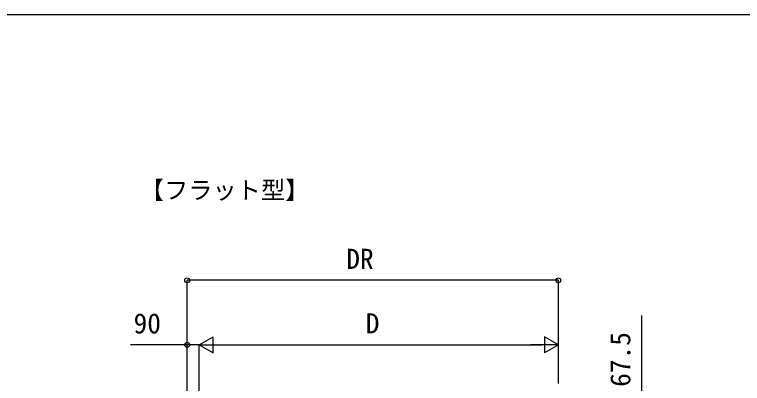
# Model space of a CAD drawing. Units: millimetres, scale not verified. Extents: x -10500 to 10500, y -15600 to 15524.
# Drawn here: x -323 to 5088, y 12255 to 15000 of the extents above; entities that cross this region are included whole.
import ezdxf
from ezdxf.enums import TextEntityAlignment as Align

# ---------------------------------------------------------------- set-up
doc = ezdxf.new("R2010")
doc.units = ezdxf.units.MM
doc.header["$LTSCALE"] = 80
for name, color, linetype in [('0-2_USER1', 3, 'Continuous'), ('0-5_YKK_D', 6, 'Continuous'), ('0-6_YKK_ZWAK', 7, 'Continuous')]:
    doc.layers.add(name, color=color, linetype=linetype)
doc.styles.add('ＭＳ ゴシック', font='')
doc.styles.get('ＭＳ ゴシック').set_extended_font_data('MS Gothic')

msp = doc.modelspace()

# ---------------------------------------------------------------- linework, layer by layer
at = {"layer": '0-5_YKK_D'}
for p, q in [((960, 11555.2), (960, 13023.73)), ((3720, 13022.73), (960, 13022.73)), ((3720, 12255.96), (3720, 13023.73)), ((4340, 12062.73), (4340, 12760.8)), ((1050, 12542.73), (1153.92, 12602.73)), ((1153.92, 12482.73), (1153.92, 12602.73)), ((3720, 12542.73), (3616.08, 12602.73)), ((3616.08, 12602.73), (3616.08, 12482.73)), ((960, 11555.2), (960, 12543.73)), ((1050, 11797.05), (1050, 12543.73)), ((1050, 11797.05), (1050, 12543.73)), ((1050, 12542.73), (1153.92, 12482.73)), ((1050, 12542.73), (1257.85, 12542.73)), ((1170, 12542.73), (3600, 12542.73)), ((3720, 12542.73), (3512.15, 12542.73)), ((3720, 12542.73), (3616.08, 12482.73)), ((3720, 12255.96), (3720, 12543.73))]:
    msp.add_line(p, q, dxfattribs=at)
msp.add_lwpolyline([(1050, 12542.73), (960, 12542.73), (537.93, 12542.73)], dxfattribs=at)
for centre in [(960, 13022.73), (3720, 13022.73), (960, 12542.73)]:
    msp.add_circle(centre, 18, dxfattribs=at)
at = {"layer": '0-6_YKK_ZWAK'}
msp.add_line((-10500, 14999.5), (10500, 14999.5), dxfattribs=at)

# ---------------------------------------------------------------- texts
at = {"layer": '0-2_USER1', "style": 'ＭＳ ゴシック'}
msp.add_text('【フラット型】', height=132, dxfattribs=at).set_placement((608.32, 13587.77), align=Align.BOTTOM_LEFT)
at = {"layer": '0-5_YKK_D', "style": 'ＭＳ ゴシック'}
for s, p in [('DR', (2142.95, 13062.73)), ('90', (561.7, 12582.73)), ('D', (2288.22, 12582.73))]:
    msp.add_text(s, height=149.6, dxfattribs=at).set_placement(p, align=Align.BOTTOM_LEFT)
msp.add_text('67.5', height=149.6, rotation=90, dxfattribs=at).set_placement((4300, 12230.51), align=Align.BOTTOM_LEFT)

doc.saveas('drawing.dxf')
